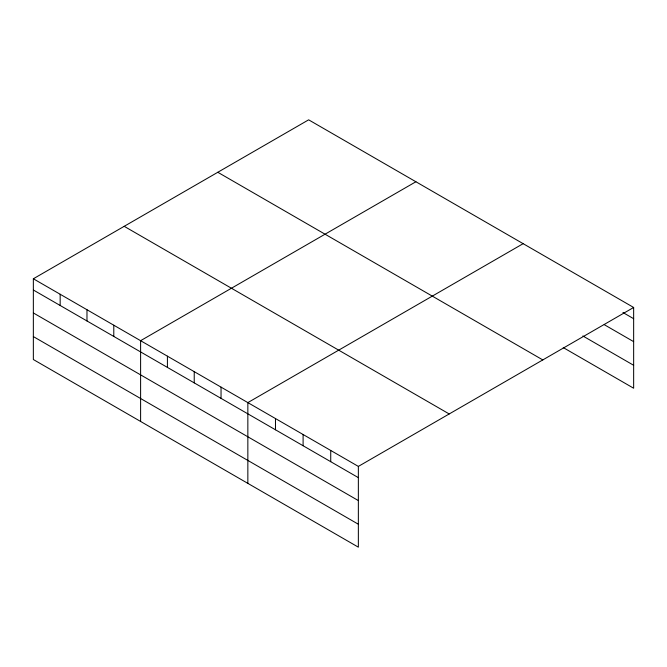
<?xml version="1.0" encoding="UTF-8"?>
<svg xmlns="http://www.w3.org/2000/svg" width="667" height="667" viewBox="0 0 667 667"><rect width="100%" height="100%" fill="white"/><g stroke="black" fill="none" stroke-linecap="round" stroke-linejoin="round"><path stroke-width="1" d="M358.354 500.583L358.354 466.408L33.35 278.773L33.35 359.53L358.354 547.173L358.354 500.583L33.35 312.948M563.248 347.582L633.65 388.227L633.65 307.47L308.646 119.827L33.35 278.773M415.9 181.749L140.604 340.687L140.604 421.452M523.145 243.672L247.849 402.61L247.849 483.375M358.354 466.408L633.65 307.47M622.953 312.523L633.65 318.701M604.244 324.662L633.65 341.646M582.858 335.96L633.65 365.283M217.801 172.278L542.805 359.922M124.195 226.321L449.199 413.957M33.35 290.003L358.354 477.639M33.35 336.585L358.354 524.229M330.732 450.458L330.732 461.689M303.101 434.509L303.101 445.739M275.479 418.559L275.479 429.79M221.044 387.135L221.044 398.366M194.23 371.652L194.23 382.883M167.417 356.17L167.417 367.4M113.79 325.213L113.79 336.443M86.977 309.73L86.977 320.96M60.163 294.247L60.163 305.478"/></g></svg>
